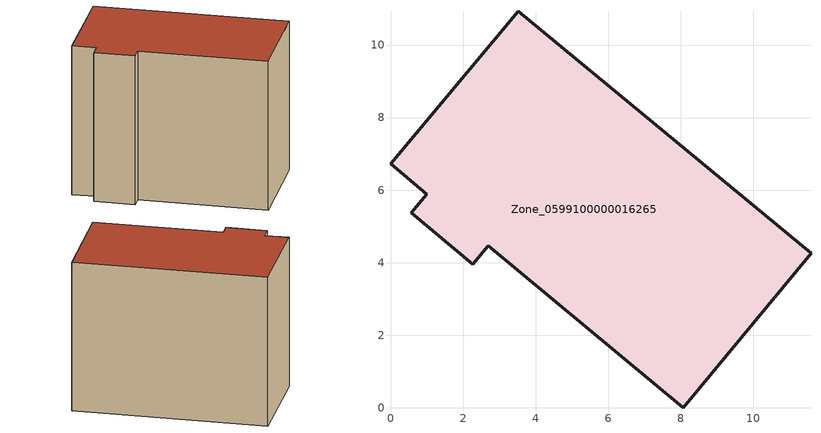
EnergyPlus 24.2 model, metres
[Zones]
Zone_0599100000016265
 floor ground (C_G): 3.52,10.93 11.6,4.25 8.07,0 2.69,4.47 2.27,3.96 0.57,5.38 1,5.89 0,6.73 z0
 wall outside (C_F): 0.57,5.38 2.27,3.96 2.69,4.47 8.07,0 11.6,4.25 3.52,10.93 0,6.73 1,5.89 0.57,5.38 z0:8.46
 roof outside (C_R): 3.52,10.93 0,6.73 1,5.89 0.57,5.38 2.27,3.96 2.69,4.47 8.07,0 11.6,4.25 z8.46
[BUILDING]
Pand.0599100000016265: North Axis=0; Terrain=City; Loads Convergence Tolerance Value=0.04; Temperature Convergence Tolerance Value=0.4; Solar Distribution=FullExterior; Maximum Number of Warmup Days=25; Minimum Number of Warmup Days=1
[Site:Location]
Rotterdam.The.Hague.AP_ZH_NLD Design_Conditions: Latitude=51.96; Longitude=4.45; Time Zone=1; Elevation=-4.5
[SITE:GROUNDTEMPERATURE:BUILDINGSURFACE]
18, 18, 18, 18, 18, 18, 18, 18, 18, 18, 18, 18
[MATERIAL] Thermal Absorptance=0.9; Solar Absorptance=0.7; Visible Absorptance=0.7
Name | Roughness | Thickness | Conductivity | Density | Specific Heat
G.TC.1946-1964 | MediumSmooth | 0.15 | 1 | 540 | 1210
F.TC.1946-1964 | Rough | 0.3 | 0.857143 | 1920 | 840
R.TC.1946-1964 | MediumRough | 0.2 | 0.235294 | 1500 | 1000
[CONSTRUCTION]
C_G: G.TC.1946-1964
C_F: F.TC.1946-1964
C_R: R.TC.1946-1964
[ZONE]
Zone_0599100000016265: Type=1; Multiplier=1; Ceiling Height=Autocalculate; Volume=Autocalculate; Floor Area=autocalculate; Part of Total Floor Area=Yes
[ZONEINFILTRATION:DESIGNFLOWRATE]
Infil_Zone_0599100000016265: Zone or ZoneList or Space or SpaceList=Zone_0599100000016265; Schedule=AlwaysOn; Design Flow Rate Calculation Method=Flow/Area; Flow Rate per Floor Area=0.003; Constant Term Coefficient=1; Temperature Term Coefficient=0; Velocity Term Coefficient=0; Velocity Squared Term Coefficient=0
[HVACTEMPLATE:ZONE:IDEALLOADSAIRSYSTEM]
Zone_0599100000016265: Maximum Heating Supply Air Temperature=50; Minimum Cooling Supply Air Temperature=13; Maximum Heating Supply Air Humidity Ratio=0.0156; Minimum Cooling Supply Air Humidity Ratio=0.0077; Heating Limit=NoLimit; Cooling Limit=NoLimit; Dehumidification Control Type=ConstantSensibleHeatRatio; Cooling Sensible Heat Ratio=0.7; Dehumidification Setpoint=60; Humidification Control Type=None; Humidification Setpoint=30; Outdoor Air Method=None; Outdoor Air Flow Rate per Person=0.00944; Outdoor Air Flow Rate per Zone Floor Area=0; Outdoor Air Flow Rate per Zone=0; Demand Controlled Ventilation Type=None; Outdoor Air Economizer Type=NoEconomizer; Heat Recovery Type=None; Sensible Heat Recovery Effectiveness=0.7; Latent Heat Recovery Effectiveness=0.65
[ZONECONTROL:THERMOSTAT]
ThermostatControl_Zone_0599100000016265: Zone or ZoneList=Zone_0599100000016265; Control Type Schedule=DualSetpointControlType; Control 1=Thermostat_Zone_0599100000016265; Temperature Difference Between Cutout And Setpoint=0
[THERMOSTATSETPOINT:DUALSETPOINT]
Thermostat_Zone_0599100000016265: Heating Setpoint Temperature Schedule=HeatingSetpoint_Zone_0599100000016265; Cooling Setpoint Temperature Schedule=CoolingSetpoint_Zone_0599100000016265
[SCHEDULE:COMPACT]
HeatingSetpoint_Zone_0599100000016265: Through: 12/31, For: AllDays, Until: 24:00, 21
CoolingSetpoint_Zone_0599100000016265: Through: 12/31, For: AllDays, Until: 24:00, 24
DualSetpointControlType: Through: 12/31, For: AllDays, Until: 24:00, 4
AlwaysOn: Through: 12/31, For: AllDays, Until: 24:00, 1
